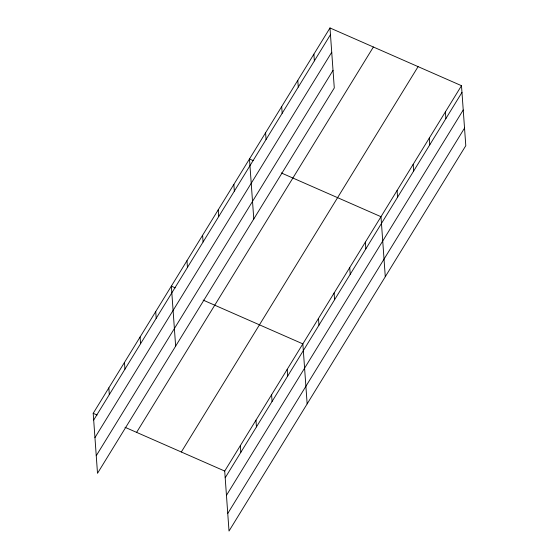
<?xml version="1.0" encoding="UTF-8"?>
<svg xmlns="http://www.w3.org/2000/svg" width="559" height="559" viewBox="0 0 559 559"><rect width="100%" height="100%" fill="white"/><g stroke="black" fill="none" stroke-linecap="round" stroke-linejoin="round"><path stroke-width="0.84" d="M329.985 27.95L334.289 87.945L97.511 473.312L93.206 413.318L329.985 27.95L461.489 85.688L465.794 145.682L229.015 531.05L224.711 471.055L461.489 85.688M93.688 420.033L330.467 34.665M94.953 437.613L331.732 52.246M96.246 455.732L333.024 70.364M136.606 432.373L373.384 47.005M181.319 452L418.097 66.633M225.193 477.77L461.972 92.403M226.451 495.351L463.229 109.983M227.751 513.469L464.529 128.102M253.36 160.678L249.482 158.973L253.786 218.974M281.254 172.927L380.986 216.71L385.284 276.712M175.219 287.843L171.347 286.145L175.645 346.14M203.12 300.092L302.852 343.883L307.15 403.877M93.206 413.318L97.084 415.016M124.978 427.265L224.711 471.055M445.39 111.891L445.872 118.606M429.291 138.094L429.773 144.816M413.185 164.304L413.667 171.019M397.086 190.507L397.568 197.222M365.355 242.145L365.838 248.86M349.731 267.579L350.214 274.294M334.107 293.014L334.582 299.729M313.885 54.153L314.368 60.868M318.476 318.448L318.958 325.163M297.786 80.363L298.268 87.078M281.687 106.566L282.169 113.281M287.221 369.317L287.703 376.032M265.581 132.769L266.063 139.484M271.597 394.752L272.072 401.467M255.966 420.186L256.448 426.901M233.858 184.407L234.34 191.122M240.342 445.621L240.824 452.336M218.227 209.842L218.709 216.557M202.603 235.276L203.085 241.991M186.972 260.711L187.454 267.426M155.716 311.58L156.199 318.295M140.092 337.014L140.575 343.729M124.461 362.449L124.943 369.164M108.837 387.883L109.319 394.598"/></g></svg>
